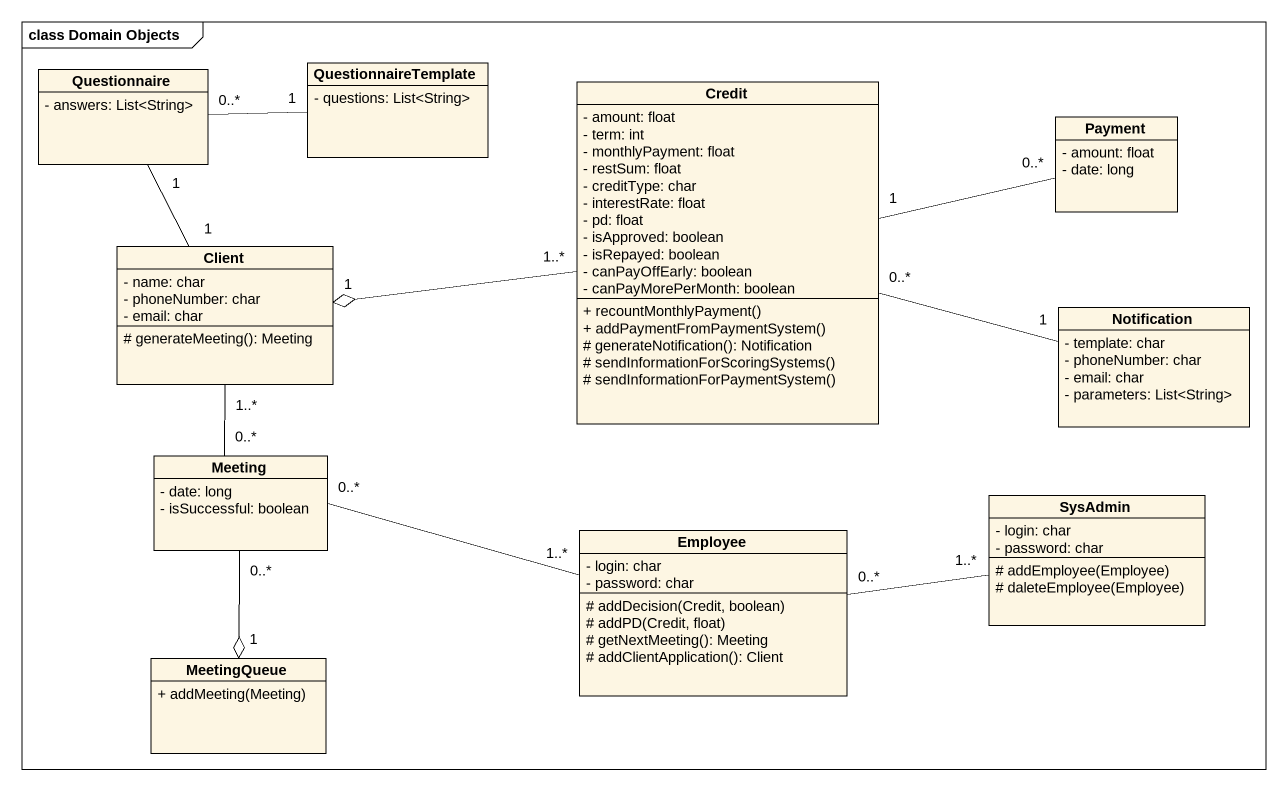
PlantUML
@startuml
mainframe class Domain Objects
hide circle
hide empty members
skinparam classAttributeIconSize 0
class Questionnaire {
  - answers: List<String>
}
class QuestionnaireTemplate {
  - questions: List<String>
}
class Credit {
  - amount: float
  - term: int
  - monthlyPayment: float
  - restSum: float
  - creditType: char
  - interestRate: float
  - pd: float
  - isApproved: boolean
  - isRepayed: boolean
  - canPayOffEarly: boolean
  - canPayMorePerMonth: boolean
  + recountMonthlyPayment()
  + addPaymentFromPaymentSystem()
  # generateNotification(): Notification
  # sendInformationForScoringSystems()
  # sendInformationForPaymentSystem()
}
class Payment {
  - amount: float
  - date: long
}
class Client {
  - name: char
  - phoneNumber: char
  - email: char
  # generateMeeting(): Meeting
}
class Notification {
  - template: char
  - phoneNumber: char
  - email: char
  - parameters: List<String>
}
class Meeting {
  - date: long
  - isSuccessful: boolean
}
class Employee {
  - login: char
  - password: char
  # addDecision(Credit, boolean)
  # addPD(Credit, float)
  # getNextMeeting(): Meeting
  # addClientApplication(): Client
}
class SysAdmin {
  - login: char
  - password: char
  # addEmployee(Employee)
  # daleteEmployee(Employee)
}
class MeetingQueue {
  + addMeeting(Meeting)
}
QuestionnaireTemplate "1" -left- "0..*" Questionnaire
Credit "1..*" -left-o "1" Client
Payment "0..*" -left- "1" Credit
Client "1" -up- "1" Questionnaire
Client "1..*" -- "0..*" Meeting
Notification "1" -left- "0..*" Credit
Meeting "0..*" --o "1" MeetingQueue
Employee "1..*" -left- "0..*" Meeting
SysAdmin "1..*" -left- "0..*" Employee
@enduml
